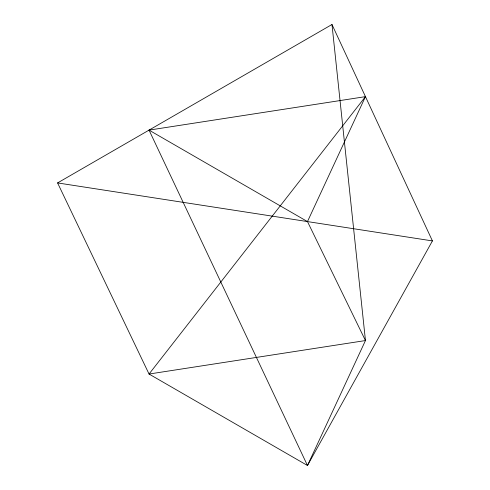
<?xml version="1.0" encoding="UTF-8"?>
<svg xmlns="http://www.w3.org/2000/svg" width="490" height="490" viewBox="0 0 490 490"><rect width="100%" height="100%" fill="white"/><g stroke="black" fill="none" stroke-linecap="round" stroke-linejoin="round"><path stroke-width="0.73" d="M365.46 96.64L149.046 374.035L365.46 340.556L307.475 221.584L365.46 96.64L149.046 130.12L307.475 465.5L432.419 240.915L331.981 24.5L57.581 182.923L149.046 374.035L307.475 465.5L365.46 340.556L331.981 24.5M57.581 182.923L432.419 240.915M149.046 130.12L307.475 221.584"/></g></svg>
